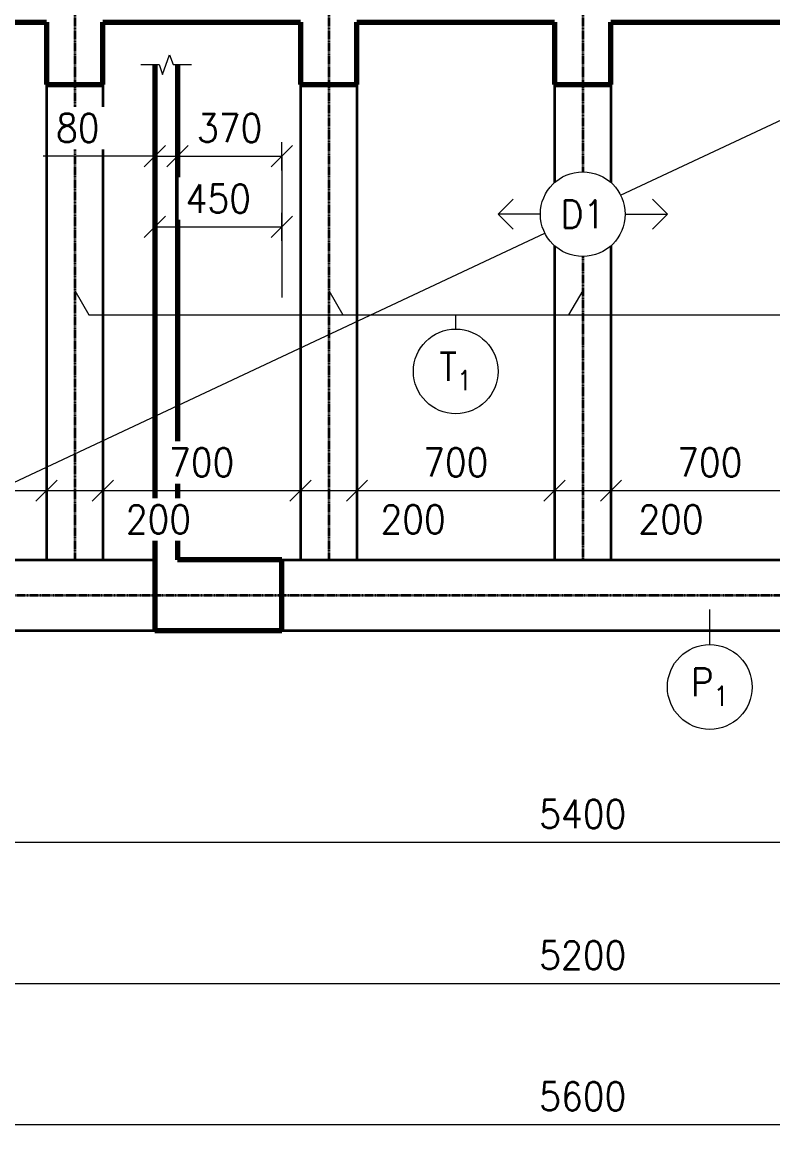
# Model space of a CAD drawing. Header units: millimetres. Extents: x 14694 to 27163, y 22435 to 29101.
# Drawn here: x 17424 to 20082, y 22435 to 26390 of the extents above; entities that cross this region are included whole.
import ezdxf

# ---------------------------------------------------------------- set-up
doc = ezdxf.new("R2010")
doc.units = ezdxf.units.MM
doc.header["$LTSCALE"] = 0.25
doc.header["$MEASUREMENT"] = 0
doc.linetypes.add('ACAD_ISO10W100', pattern=[18, 12, -3, 0, -3])
for name, color, linetype, lineweight in [('0.18', 51, 'Continuous', 18), ('0.25', 7, 'Continuous', 25), ('0.35', 6, 'Continuous', 35), ('0.7', 30, 'Continuous', 70)]:
    doc.layers.add(name, color=color, linetype=linetype, lineweight=lineweight)
doc.styles.add('MyTextStyle', font='romans.shx', dxfattribs={"width": 0.9})
doc.dimstyles.new('Standard SK ext', dxfattribs={"dimtxt": 100, "dimasz": 75, "dimexe": 50, "dimexo": 0, "dimgap": 50, "dimtad": 1, "dimdec": 0, "dimrnd": 5, "dimzin": 0, "dimdsep": 46, "dimtxsty": 'MyTextStyle', "dimblk": 'OBLIQUE', "dimcen": 0, "dimclrd": 51, "dimclre": 51, "dimadec": 0, "dimazin": 0, "dimtfac": 1, "dimtdec": 0, "dimtofl": 0, "dimtmove": 0, "dimatfit": 2, "dimfxl": 500, "dimfxlon": 1, "dimtolj": 1, "dimtzin": 0, "dimlwd": 18, "dimlwe": 18, "dimarcsym": 0})
doc.dimstyles.new('Standard SK int', dxfattribs={"dimtxt": 100, "dimasz": 75, "dimexe": 50, "dimexo": 0, "dimgap": 50, "dimtad": 1, "dimdec": 0, "dimrnd": 5, "dimzin": 0, "dimtxsty": 'MyTextStyle', "dimblk": 'OBLIQUE', "dimcen": 0, "dimclrd": 51, "dimclre": 51, "dimadec": 0, "dimazin": 1, "dimtm": 1e-09, "dimtfac": 1, "dimtdec": 0, "dimtofl": 0, "dimtmove": 0, "dimatfit": 2, "dimfxl": 50, "dimfxlon": 1, "dimtfill": 1, "dimtfillclr": 250, "dimtolj": 1, "dimtzin": 0, "dimlwd": 18, "dimlwe": 18, "dimarcsym": 0})

# ---------------------------------------------------------------- blocks, each defined once
blk = doc.blocks.new('_Oblique')
at = {"color": 0, "linetype": 'ByBlock', "lineweight": -2}
blk.add_line((-0.5, -0.5), (0.5, 0.5), dxfattribs=at)
blk = doc.blocks.new('*D9')
at = {"layer": '0.25', "color": 51, "linetype": 'Continuous', "lineweight": 18, "transparency": 16777216}
for p, q in [((16809.4, 23485.4), (16809.4, 22935.4)), ((22009.4, 23485.4), (22009.4, 22935.4)), ((16809.4, 22985.4), (22009.4, 22985.4))]:
    blk.add_line(p, q, dxfattribs=at)
at = {"layer": 'Defpoints', "color": 0, "linetype": 'Continuous', "transparency": 16777216}
for p in [(16809.4, 24235.4), (22009.4, 24235.4), (22009.4, 22985.4)]:
    blk.add_point(p, dxfattribs=at)
at = {"layer": '0.25', "color": 51, "linetype": 'Continuous', "lineweight": 18, "transparency": 16777216, "xscale": 75, "yscale": 75, "zscale": 75, "rotation": 180}
blk.add_blockref('_Oblique', (16809.4, 22985.4), dxfattribs=at)
at = {"layer": '0.25', "color": 51, "linetype": 'Continuous', "lineweight": 18, "transparency": 16777216, "xscale": 75, "yscale": 75, "zscale": 75}
blk.add_blockref('_Oblique', (22009.4, 22985.4), dxfattribs=at)
at = {"layer": '0.25', "color": 0, "linetype": 'Continuous', "transparency": 16777216, "insert": (19409.4, 23085.4), "char_height": 100, "attachment_point": 5, "style": 'MyTextStyle'}
blk.add_mtext('\\A1;5200', dxfattribs=at)
blk = doc.blocks.new('*D12')
at = {"layer": '0.25', "color": 51, "linetype": 'Continuous', "lineweight": 18, "transparency": 16777216}
for p, q in [((16709.4, 23985.4), (16709.4, 23435.4)), ((22109.4, 23985.4), (22109.4, 23435.4)), ((16709.4, 23485.4), (22109.4, 23485.4))]:
    blk.add_line(p, q, dxfattribs=at)
at = {"layer": 'Defpoints', "color": 0, "linetype": 'Continuous', "transparency": 16777216}
for p in [(22109.4, 24360.4), (16709.4, 24235.4), (22109.4, 23485.4)]:
    blk.add_point(p, dxfattribs=at)
at = {"layer": '0.25', "color": 51, "linetype": 'Continuous', "lineweight": 18, "transparency": 16777216, "xscale": 75, "yscale": 75, "zscale": 75, "rotation": 180}
blk.add_blockref('_Oblique', (16709.4, 23485.4), dxfattribs=at)
at = {"layer": '0.25', "color": 51, "linetype": 'Continuous', "lineweight": 18, "transparency": 16777216, "xscale": 75, "yscale": 75, "zscale": 75}
blk.add_blockref('_Oblique', (22109.4, 23485.4), dxfattribs=at)
at = {"layer": '0.25', "color": 0, "linetype": 'Continuous', "transparency": 16777216, "insert": (19409.4, 23585.4), "char_height": 100, "attachment_point": 5, "style": 'MyTextStyle'}
blk.add_mtext('\\A1;5400', dxfattribs=at)
blk = doc.blocks.new('*D14')
at = {"layer": '0.25', "color": 51, "linetype": 'Continuous', "lineweight": 18, "transparency": 16777216}
for p, q in [((16609.4, 22985.4), (16609.4, 22435.4)), ((22209.4, 22985.4), (22209.4, 22435.4)), ((16609.4, 22485.4), (22209.4, 22485.4))]:
    blk.add_line(p, q, dxfattribs=at)
at = {"layer": 'Defpoints', "color": 0, "linetype": 'Continuous', "transparency": 16777216}
for p in [(16609.4, 24235.4), (22209.4, 24235.4), (22209.4, 22485.4)]:
    blk.add_point(p, dxfattribs=at)
at = {"layer": '0.25', "color": 51, "linetype": 'Continuous', "lineweight": 18, "transparency": 16777216, "xscale": 75, "yscale": 75, "zscale": 75, "rotation": 180}
blk.add_blockref('_Oblique', (16609.4, 22485.4), dxfattribs=at)
at = {"layer": '0.25', "color": 51, "linetype": 'Continuous', "lineweight": 18, "transparency": 16777216, "xscale": 75, "yscale": 75, "zscale": 75}
blk.add_blockref('_Oblique', (22209.4, 22485.4), dxfattribs=at)
at = {"layer": '0.25', "color": 0, "linetype": 'Continuous', "transparency": 16777216, "insert": (19409.4, 22585.4), "char_height": 100, "attachment_point": 5, "style": 'MyTextStyle'}
blk.add_mtext('\\A1;5600', dxfattribs=at)
blk = doc.blocks.new('*D16')
at = {"layer": '0.25', "color": 51, "linetype": 'Continuous', "lineweight": 18, "transparency": 16777216}
for p, q in [((16809.4, 24681), (16809.4, 24781)), ((17509.4, 24681), (17509.4, 24781)), ((16809.4, 24731), (17509.4, 24731))]:
    blk.add_line(p, q, dxfattribs=at)
at = {"layer": 'Defpoints', "color": 0, "linetype": 'Continuous', "transparency": 16777216}
for p in [(17509.4, 24731), (16809.4, 24485.4), (17509.4, 24485.4)]:
    blk.add_point(p, dxfattribs=at)
at = {"layer": '0.25', "color": 51, "linetype": 'Continuous', "lineweight": 18, "transparency": 16777216, "xscale": 75, "yscale": 75, "zscale": 75, "rotation": 180}
blk.add_blockref('_Oblique', (16809.4, 24731), dxfattribs=at)
at = {"layer": '0.25', "color": 51, "linetype": 'Continuous', "lineweight": 18, "transparency": 16777216, "xscale": 75, "yscale": 75, "zscale": 75}
blk.add_blockref('_Oblique', (17509.4, 24731), dxfattribs=at)
at = {"layer": '0.25', "color": 0, "linetype": 'Continuous', "transparency": 16777216, "insert": (17159.4, 24831), "char_height": 100, "attachment_point": 5, "style": 'MyTextStyle', "bg_fill": 3, "box_fill_scale": 1.25, "bg_fill_color": 256, "bg_fill_true_color": 13158600, "bg_fill_transparency": 0}
blk.add_mtext('\\A1;700', dxfattribs=at)
blk = doc.blocks.new('*D17')
at = {"layer": '0.25', "color": 51, "linetype": 'Continuous', "lineweight": 18, "transparency": 16777216}
for p, q in [((17509.4, 24681), (17509.4, 24781)), ((17709.4, 24681), (17709.4, 24781)), ((17509.4, 24731), (17709.4, 24731))]:
    blk.add_line(p, q, dxfattribs=at)
at = {"layer": 'Defpoints', "color": 0, "linetype": 'Continuous', "transparency": 16777216}
for p in [(17709.4, 24731), (17509.4, 24485.4), (17709.4, 24485.4)]:
    blk.add_point(p, dxfattribs=at)
at = {"layer": '0.25', "color": 51, "linetype": 'Continuous', "lineweight": 18, "transparency": 16777216, "xscale": 75, "yscale": 75, "zscale": 75, "rotation": 180}
blk.add_blockref('_Oblique', (17509.4, 24731), dxfattribs=at)
at = {"layer": '0.25', "color": 0, "linetype": 'Continuous', "transparency": 16777216, "insert": (17906.1, 24629.1), "char_height": 100, "attachment_point": 5, "style": 'MyTextStyle', "bg_fill": 3, "box_fill_scale": 1.25, "bg_fill_color": 256, "bg_fill_true_color": 13158600, "bg_fill_transparency": 0}
blk.add_mtext('\\A1;200', dxfattribs=at)
at = {"layer": '0.25', "color": 51, "linetype": 'Continuous', "lineweight": 18, "transparency": 16777216, "xscale": 75, "yscale": 75, "zscale": 75}
blk.add_blockref('_Oblique', (17709.4, 24731), dxfattribs=at)
blk = doc.blocks.new('*D18')
at = {"layer": '0.25', "color": 51, "linetype": 'Continuous', "lineweight": 18, "transparency": 16777216}
for p, q in [((17709.4, 24681), (17709.4, 24781)), ((18409.4, 24681), (18409.4, 24781)), ((17709.4, 24731), (18409.4, 24731))]:
    blk.add_line(p, q, dxfattribs=at)
at = {"layer": 'Defpoints', "color": 0, "linetype": 'Continuous', "transparency": 16777216}
for p in [(18409.4, 24731), (17709.4, 24485.4), (18409.4, 24485.4)]:
    blk.add_point(p, dxfattribs=at)
at = {"layer": '0.25', "color": 51, "linetype": 'Continuous', "lineweight": 18, "transparency": 16777216, "xscale": 75, "yscale": 75, "zscale": 75, "rotation": 180}
blk.add_blockref('_Oblique', (17709.4, 24731), dxfattribs=at)
at = {"layer": '0.25', "color": 51, "linetype": 'Continuous', "lineweight": 18, "transparency": 16777216, "xscale": 75, "yscale": 75, "zscale": 75}
blk.add_blockref('_Oblique', (18409.4, 24731), dxfattribs=at)
at = {"layer": '0.25', "color": 0, "linetype": 'Continuous', "transparency": 16777216, "insert": (18059.4, 24831), "char_height": 100, "attachment_point": 5, "style": 'MyTextStyle', "bg_fill": 3, "box_fill_scale": 1.25, "bg_fill_color": 256, "bg_fill_true_color": 13158600, "bg_fill_transparency": 0}
blk.add_mtext('\\A1;700', dxfattribs=at)
blk = doc.blocks.new('*D19')
at = {"layer": '0.25', "color": 51, "linetype": 'Continuous', "lineweight": 18, "transparency": 16777216}
for p, q in [((18409.4, 24681), (18409.4, 24781)), ((18609.4, 24681), (18609.4, 24781)), ((18409.4, 24731), (18609.4, 24731))]:
    blk.add_line(p, q, dxfattribs=at)
at = {"layer": 'Defpoints', "color": 0, "linetype": 'Continuous', "transparency": 16777216}
for p in [(18609.4, 24731), (18409.4, 24485.4), (18609.4, 24485.4)]:
    blk.add_point(p, dxfattribs=at)
at = {"layer": '0.25', "color": 51, "linetype": 'Continuous', "lineweight": 18, "transparency": 16777216, "xscale": 75, "yscale": 75, "zscale": 75, "rotation": 180}
blk.add_blockref('_Oblique', (18409.4, 24731), dxfattribs=at)
at = {"layer": '0.25', "color": 51, "linetype": 'Continuous', "lineweight": 18, "transparency": 16777216, "xscale": 75, "yscale": 75, "zscale": 75}
blk.add_blockref('_Oblique', (18609.4, 24731), dxfattribs=at)
at = {"layer": '0.25', "color": 0, "linetype": 'Continuous', "transparency": 16777216, "insert": (18808.3, 24629.1), "char_height": 100, "attachment_point": 5, "style": 'MyTextStyle', "bg_fill": 3, "box_fill_scale": 1.25, "bg_fill_color": 256, "bg_fill_true_color": 13158600, "bg_fill_transparency": 0}
blk.add_mtext('\\A1;200', dxfattribs=at)
blk = doc.blocks.new('*D20')
at = {"layer": '0.25', "color": 51, "linetype": 'Continuous', "lineweight": 18, "transparency": 16777216}
for p, q in [((18609.4, 24681), (18609.4, 24781)), ((19309.4, 24681), (19309.4, 24781)), ((18609.4, 24731), (19309.4, 24731))]:
    blk.add_line(p, q, dxfattribs=at)
at = {"layer": 'Defpoints', "color": 0, "linetype": 'Continuous', "transparency": 16777216}
for p in [(19309.4, 24731), (18609.4, 24485.4), (19309.4, 24485.4)]:
    blk.add_point(p, dxfattribs=at)
at = {"layer": '0.25', "color": 51, "linetype": 'Continuous', "lineweight": 18, "transparency": 16777216, "xscale": 75, "yscale": 75, "zscale": 75, "rotation": 180}
blk.add_blockref('_Oblique', (18609.4, 24731), dxfattribs=at)
at = {"layer": '0.25', "color": 51, "linetype": 'Continuous', "lineweight": 18, "transparency": 16777216, "xscale": 75, "yscale": 75, "zscale": 75}
blk.add_blockref('_Oblique', (19309.4, 24731), dxfattribs=at)
at = {"layer": '0.25', "color": 0, "linetype": 'Continuous', "transparency": 16777216, "insert": (18959.4, 24831), "char_height": 100, "attachment_point": 5, "style": 'MyTextStyle', "bg_fill": 3, "box_fill_scale": 1.25, "bg_fill_color": 256, "bg_fill_true_color": 13158600, "bg_fill_transparency": 0}
blk.add_mtext('\\A1;700', dxfattribs=at)
blk = doc.blocks.new('*D21')
at = {"layer": '0.25', "color": 51, "linetype": 'Continuous', "lineweight": 18, "transparency": 16777216}
for p, q in [((19309.4, 24681), (19309.4, 24781)), ((19509.4, 24681), (19509.4, 24781)), ((19309.4, 24731), (19509.4, 24731))]:
    blk.add_line(p, q, dxfattribs=at)
at = {"layer": 'Defpoints', "color": 0, "linetype": 'Continuous', "transparency": 16777216}
for p in [(19509.4, 24731), (19309.4, 24485.4), (19509.4, 24485.4)]:
    blk.add_point(p, dxfattribs=at)
at = {"layer": '0.25', "color": 51, "linetype": 'Continuous', "lineweight": 18, "transparency": 16777216, "xscale": 75, "yscale": 75, "zscale": 75, "rotation": 180}
blk.add_blockref('_Oblique', (19309.4, 24731), dxfattribs=at)
at = {"layer": '0.25', "color": 51, "linetype": 'Continuous', "lineweight": 18, "transparency": 16777216, "xscale": 75, "yscale": 75, "zscale": 75}
blk.add_blockref('_Oblique', (19509.4, 24731), dxfattribs=at)
at = {"layer": '0.25', "color": 0, "linetype": 'Continuous', "transparency": 16777216, "insert": (19722.1, 24629.1), "char_height": 100, "attachment_point": 5, "style": 'MyTextStyle', "bg_fill": 3, "box_fill_scale": 1.25, "bg_fill_color": 256, "bg_fill_true_color": 13158600, "bg_fill_transparency": 0}
blk.add_mtext('\\A1;200', dxfattribs=at)
blk = doc.blocks.new('*D22')
at = {"layer": '0.25', "color": 51, "linetype": 'Continuous', "lineweight": 18, "transparency": 16777216}
for p, q in [((19509.4, 24681), (19509.4, 24781)), ((20209.4, 24681), (20209.4, 24781)), ((19509.4, 24731), (20209.4, 24731))]:
    blk.add_line(p, q, dxfattribs=at)
at = {"layer": 'Defpoints', "color": 0, "linetype": 'Continuous', "transparency": 16777216}
for p in [(20209.4, 24731), (19509.4, 24485.4), (20209.4, 24485.4)]:
    blk.add_point(p, dxfattribs=at)
at = {"layer": '0.25', "color": 51, "linetype": 'Continuous', "lineweight": 18, "transparency": 16777216, "xscale": 75, "yscale": 75, "zscale": 75, "rotation": 180}
blk.add_blockref('_Oblique', (19509.4, 24731), dxfattribs=at)
at = {"layer": '0.25', "color": 51, "linetype": 'Continuous', "lineweight": 18, "transparency": 16777216, "xscale": 75, "yscale": 75, "zscale": 75}
blk.add_blockref('_Oblique', (20209.4, 24731), dxfattribs=at)
at = {"layer": '0.25', "color": 0, "linetype": 'Continuous', "transparency": 16777216, "insert": (19859.4, 24831), "char_height": 100, "attachment_point": 5, "style": 'MyTextStyle', "bg_fill": 3, "box_fill_scale": 1.25, "bg_fill_color": 256, "bg_fill_true_color": 13158600, "bg_fill_transparency": 0}
blk.add_mtext('\\A1;700', dxfattribs=at)
blk = doc.blocks.new('*D32')
at = {"layer": '0.25', "color": 51, "linetype": 'Continuous', "lineweight": 18, "transparency": 16777216}
for p, q in [((17893.4, 25865.6), (17893.4, 25965.6)), ((17973.4, 25865.6), (17973.4, 25965.6)), ((17893.4, 25915.6), (17497.7, 25915.6)), ((17973.4, 25915.6), (18048.4, 25915.6))]:
    blk.add_line(p, q, dxfattribs=at)
at = {"layer": 'Defpoints', "color": 0, "linetype": 'Continuous', "transparency": 16777216}
for p in [(17893.4, 25915.6), (17893.4, 24485.4), (17973.4, 24485.4)]:
    blk.add_point(p, dxfattribs=at)
at = {"layer": '0.25', "color": 51, "linetype": 'Continuous', "lineweight": 18, "transparency": 16777216, "xscale": 75, "yscale": 75, "zscale": 75}
blk.add_blockref('_Oblique', (17893.4, 25915.6), dxfattribs=at)
at = {"layer": '0.25', "color": 51, "linetype": 'Continuous', "lineweight": 18, "transparency": 16777216, "xscale": 75, "yscale": 75, "zscale": 75, "rotation": 180}
blk.add_blockref('_Oblique', (17973.4, 25915.6), dxfattribs=at)
at = {"layer": '0.25', "color": 0, "linetype": 'Continuous', "transparency": 16777216, "insert": (17620.5, 26015.6), "char_height": 100, "attachment_point": 5, "style": 'MyTextStyle', "bg_fill": 3, "box_fill_scale": 1.25, "bg_fill_color": 256, "bg_fill_true_color": 13158600, "bg_fill_transparency": 0}
blk.add_mtext('\\A1;80', dxfattribs=at)
blk = doc.blocks.new('*D33')
at = {"layer": '0.25', "color": 51, "linetype": 'Continuous', "lineweight": 18, "transparency": 16777216}
for p, q in [((17973.4, 25865.6), (17973.4, 25965.6)), ((18343.4, 25865.6), (18343.4, 25965.6)), ((17973.4, 25915.6), (18343.4, 25915.6))]:
    blk.add_line(p, q, dxfattribs=at)
at = {"layer": 'Defpoints', "color": 0, "linetype": 'Continuous', "transparency": 16777216}
for p in [(18343.4, 25915.6), (17973.4, 24485.4), (18343.4, 24485.4)]:
    blk.add_point(p, dxfattribs=at)
at = {"layer": '0.25', "color": 0, "linetype": 'Continuous', "transparency": 16777216, "insert": (18158.4, 26015.6), "char_height": 100, "attachment_point": 5, "style": 'MyTextStyle', "bg_fill": 3, "box_fill_scale": 1.25, "bg_fill_color": 256, "bg_fill_true_color": 13158600, "bg_fill_transparency": 0}
blk.add_mtext('\\A1;370', dxfattribs=at)
at = {"layer": '0.25', "color": 51, "linetype": 'Continuous', "lineweight": 18, "transparency": 16777216, "xscale": 75, "yscale": 75, "zscale": 75, "rotation": 180}
blk.add_blockref('_Oblique', (17973.4, 25915.6), dxfattribs=at)
at = {"layer": '0.25', "color": 51, "linetype": 'Continuous', "lineweight": 18, "transparency": 16777216, "xscale": 75, "yscale": 75, "zscale": 75}
blk.add_blockref('_Oblique', (18343.4, 25915.6), dxfattribs=at)
blk = doc.blocks.new('*D34')
at = {"layer": '0.25', "color": 51, "linetype": 'Continuous', "lineweight": 18, "transparency": 16777216}
for p, q in [((17893.4, 25615.6), (17893.4, 25715.6)), ((18343.4, 25615.6), (18343.4, 25715.6)), ((17893.4, 25665.6), (18343.4, 25665.6))]:
    blk.add_line(p, q, dxfattribs=at)
at = {"layer": 'Defpoints', "color": 0, "linetype": 'Continuous', "transparency": 16777216}
for p in [(18343.4, 25665.6), (17893.4, 24485.4), (18343.4, 24485.4)]:
    blk.add_point(p, dxfattribs=at)
at = {"layer": '0.25', "color": 51, "linetype": 'Continuous', "lineweight": 18, "transparency": 16777216, "xscale": 75, "yscale": 75, "zscale": 75, "rotation": 180}
blk.add_blockref('_Oblique', (17893.4, 25665.6), dxfattribs=at)
at = {"layer": '0.25', "color": 51, "linetype": 'Continuous', "lineweight": 18, "transparency": 16777216, "xscale": 75, "yscale": 75, "zscale": 75}
blk.add_blockref('_Oblique', (18343.4, 25665.6), dxfattribs=at)
at = {"layer": '0.25', "color": 0, "linetype": 'Continuous', "transparency": 16777216, "insert": (18118.4, 25765.6), "char_height": 100, "attachment_point": 5, "style": 'MyTextStyle', "bg_fill": 3, "box_fill_scale": 1.25, "bg_fill_color": 256, "bg_fill_true_color": 13158600, "bg_fill_transparency": 0}
blk.add_mtext('\\A1;450', dxfattribs=at)

msp = doc.modelspace()

# ---------------------------------------------------------------- linework, layer by layer
at = {"layer": '0.18', "linetype": 'Continuous'}
for p, q in [((19543.6, 25777.5), (22009.4, 26935.4)), ((19109.4, 25710.4), (19162.4, 25763.4)), ((19709.4, 25710.4), (19656.4, 25763.4)), ((19259.4, 25710.4), (19109.4, 25710.4)), ((19109.4, 25710.4), (19162.4, 25657.4)), ((19559.4, 25710.4), (19709.4, 25710.4)), ((19709.4, 25710.4), (19656.4, 25657.4)), ((16809.4, 24485.4), (19275.2, 25643.3)), ((17609.4, 25440.1), (17659.4, 25353.5)), ((18509.4, 25440.1), (18559.4, 25353.5)), ((19409.4, 25440.1), (19359.4, 25353.5)), ((17659.4, 25353.5), (21159.4, 25353.5)), ((18959.4, 25303.5), (18959.4, 25353.5)), ((19859.4, 24185.4), (19859.4, 24310.4))]:
    msp.add_line(p, q, dxfattribs=at)
msp.add_lwpolyline([(17843.4, 26240), (17908.4, 26240), (17920.9, 26205.6), (17945.9, 26274.3), (17958.4, 26240), (18023.4, 26240)], dxfattribs=at)
for centre in [(19409.4, 25710.4), (18959.4, 25153.5), (19859.4, 24035.4)]:
    msp.add_circle(centre, 150, dxfattribs=at)
at = {"layer": '0.35', "linetype": 'ACAD_ISO10W100'}
for p, q in [((17609.4, 26935.4), (17609.4, 24485.4)), ((18509.4, 26935.4), (18509.4, 24485.4)), ((19409.4, 26935.4), (19409.4, 25860.4)), ((19409.4, 25560.4), (19409.4, 24485.4)), ((16709.4, 24360.4), (22109.4, 24360.4))]:
    msp.add_line(p, q, dxfattribs=at)
at = {"layer": '0.35', "linetype": 'Continuous'}
for p, q in [((17509.4, 26170), (17509.4, 24485.4)), ((17709.4, 26170), (17709.4, 24485.4)), ((18409.4, 26170), (18409.4, 24485.4)), ((18609.4, 26170), (18609.4, 24485.4)), ((19309.4, 26170), (19309.4, 25822.2)), ((19509.4, 26170), (19509.4, 25822.2)), ((19309.4, 25598.6), (19309.4, 24485.4)), ((19509.4, 25598.6), (19509.4, 24485.4)), ((16809.4, 24485.4), (17893.4, 24485.4)), ((18343.4, 24485.4), (22009.4, 24485.4)), ((16809.4, 24235.4), (17893.4, 24235.4)), ((18343.4, 24235.4), (22009.4, 24235.4))]:
    msp.add_line(p, q, dxfattribs=at)
at = {"layer": '0.7', "linetype": 'Continuous'}
for p, q in [((16809.4, 26390), (17509.4, 26390)), ((17509.4, 26390), (17509.4, 26170)), ((17709.4, 26170), (17709.4, 26390)), ((17709.4, 26390), (18409.4, 26390)), ((18409.4, 26390), (18409.4, 26170)), ((18609.4, 26170), (18609.4, 26390)), ((18609.4, 26390), (19309.4, 26390)), ((19309.4, 26390), (19309.4, 26170)), ((19509.4, 26170), (19509.4, 26390)), ((19509.4, 26390), (20209.4, 26390)), ((17893.4, 26240), (17893.4, 24235.4)), ((17973.4, 26240), (17973.4, 24485.4)), ((17509.4, 26170), (17709.4, 26170)), ((18409.4, 26170), (18609.4, 26170)), ((19309.4, 26170), (19509.4, 26170)), ((18343.4, 24485.4), (17973.4, 24485.4)), ((18343.4, 24235.4), (18343.4, 24485.4)), ((17893.4, 24235.4), (18343.4, 24235.4))]:
    msp.add_line(p, q, dxfattribs=at)

# ---------------------------------------------------------------- texts
at = {"layer": '0.25', "linetype": 'Continuous', "char_height": 100, "attachment_point": 5, "style": 'MyTextStyle'}
for s, insert in [('{\\Fromans|c238;D1}', (19409.4, 25710.4)), ('\\A1;{\\Fromans|c238;T\\H0.7x;\\S^ 1;}', (18959.4, 25153.5)), ('\\A1;{\\Fromans|c238;P\\H0.7x;\\S^ 1;}', (19859.4, 24035.4))]:
    msp.add_mtext_dynamic_manual_height_columns(s, width=100, gutter_width=500, heights=[0], dxfattribs=dict(at, insert=insert))

# ---------------------------------------------------------------- dimensions: what is measured, and where the dimension line sits
at = {"layer": '0.25', "linetype": 'Continuous'}
for base, p1, p2, picture, middle in [((22109.4, 23485.4), (16709.4, 24235.4), (22109.4, 24360.4), '*D12', (19409.4, 23585.4)), ((22009.4, 22985.4), (16809.4, 24235.4), (22009.4, 24235.4), '*D9', (19409.4, 23085.4))]:
    dim = msp.add_linear_dim(base=base, p1=p1, p2=p2, dimstyle='Standard SK ext', override={"dimtmove": 1}, dxfattribs=at)
    dim.commit()
    dim.dimension.update_dxf_attribs({"geometry": picture, "text_midpoint": middle})
dim = msp.add_linear_dim(base=(22209.4, 22485.4), p1=(16609.4, 24235.4), p2=(22209.4, 24235.4), dimstyle='Standard SK ext', dxfattribs=at)
dim.commit()
dim.dimension.update_dxf_attribs({"geometry": '*D14', "text_midpoint": (19409.4, 22585.4)})

# ---------------------------------------------------------------- next in the draw order: dimensions: what is measured, and where the dimension line sits
dim = msp.add_linear_dim(base=(17509.4, 24731), p1=(16809.4, 24485.4), p2=(17509.4, 24485.4), dimstyle='Standard SK int', dxfattribs=at)
dim.commit()
dim.dimension.update_dxf_attribs({"geometry": '*D16', "text_midpoint": (17159.4, 24831)})
dim = msp.add_linear_dim(base=(18609.4, 24731), p1=(18409.4, 24485.4), p2=(18609.4, 24485.4), dimstyle='Standard SK int', override={"dimtmove": 2}, dxfattribs=at)
dim.commit()
dim.dimension.update_dxf_attribs({"geometry": '*D19', "text_midpoint": (18808.3, 24629.1), "dimtype": 160})

# ---------------------------------------------------------------- next in the draw order: dimensions: what is measured, and where the dimension line sits
dim = msp.add_linear_dim(base=(19309.4, 24731), p1=(18609.4, 24485.4), p2=(19309.4, 24485.4), dimstyle='Standard SK int', dxfattribs=at)
dim.commit()
dim.dimension.update_dxf_attribs({"geometry": '*D20', "text_midpoint": (18959.4, 24831)})
dim = msp.add_linear_dim(base=(17709.4, 24731), p1=(17509.4, 24485.4), p2=(17709.4, 24485.4), dimstyle='Standard SK int', override={"dimtmove": 2}, dxfattribs=at)
dim.commit()
dim.dimension.update_dxf_attribs({"geometry": '*D17', "text_midpoint": (17906.1, 24629.1), "dimtype": 160})

# ---------------------------------------------------------------- next in the draw order: dimensions: what is measured, and where the dimension line sits
dim = msp.add_linear_dim(base=(17893.4, 25915.6), p1=(17973.4, 24485.4), p2=(17893.4, 24485.4), dimstyle='Standard SK int', dxfattribs=at)
dim.commit()
dim.dimension.update_dxf_attribs({"geometry": '*D32', "text_midpoint": (17620.5, 26015.6)})
dim = msp.add_linear_dim(base=(19509.4, 24731), p1=(19309.4, 24485.4), p2=(19509.4, 24485.4), dimstyle='Standard SK int', override={"dimtmove": 2}, dxfattribs=at)
dim.commit()
dim.dimension.update_dxf_attribs({"geometry": '*D21', "text_midpoint": (19722.1, 24629.1), "dimtype": 160})

# ---------------------------------------------------------------- next in the draw order: dimensions: what is measured, and where the dimension line sits
dim = msp.add_linear_dim(base=(18343.4, 25915.6), p1=(17973.4, 24485.4), p2=(18343.4, 24485.4), dimstyle='Standard SK int', override={"dimtmove": 1}, dxfattribs=at)
dim.commit()
dim.dimension.update_dxf_attribs({"geometry": '*D33', "text_midpoint": (18158.4, 25915.6), "dimtype": 160})
dim = msp.add_linear_dim(base=(20209.4, 24731), p1=(19509.4, 24485.4), p2=(20209.4, 24485.4), dimstyle='Standard SK int', dxfattribs=at)
dim.commit()
dim.dimension.update_dxf_attribs({"geometry": '*D22', "text_midpoint": (19859.4, 24831)})

# ---------------------------------------------------------------- next in the draw order: linework, layer by layer
at = {"layer": '0.18', "linetype": 'Continuous'}
msp.add_line((17893.4, 25915.6), (17973.4, 25915.6), dxfattribs=at)

# ---------------------------------------------------------------- next in the draw order: dimensions: what is measured, and where the dimension line sits
at = {"layer": '0.25', "linetype": 'Continuous'}
dim = msp.add_linear_dim(base=(18343.4, 25665.6), p1=(17893.4, 24485.4), p2=(18343.4, 24485.4), dimstyle='Standard SK int', dxfattribs=at)
dim.commit()
dim.dimension.update_dxf_attribs({"geometry": '*D34', "text_midpoint": (18118.4, 25765.6)})

# ---------------------------------------------------------------- next in the draw order: linework, layer by layer
at = {"layer": '0.18', "linetype": 'Continuous'}
msp.add_line((18343.4, 25915.6), (18343.4, 25415.6), dxfattribs=at)

# ---------------------------------------------------------------- next in the draw order: dimensions: what is measured, and where the dimension line sits
at = {"layer": '0.25', "linetype": 'Continuous'}
dim = msp.add_linear_dim(base=(18409.4, 24731), p1=(17709.4, 24485.4), p2=(18409.4, 24485.4), dimstyle='Standard SK int', dxfattribs=at)
dim.commit()
dim.dimension.update_dxf_attribs({"geometry": '*D18', "text_midpoint": (18059.4, 24831)})

doc.saveas('drawing.dxf')
